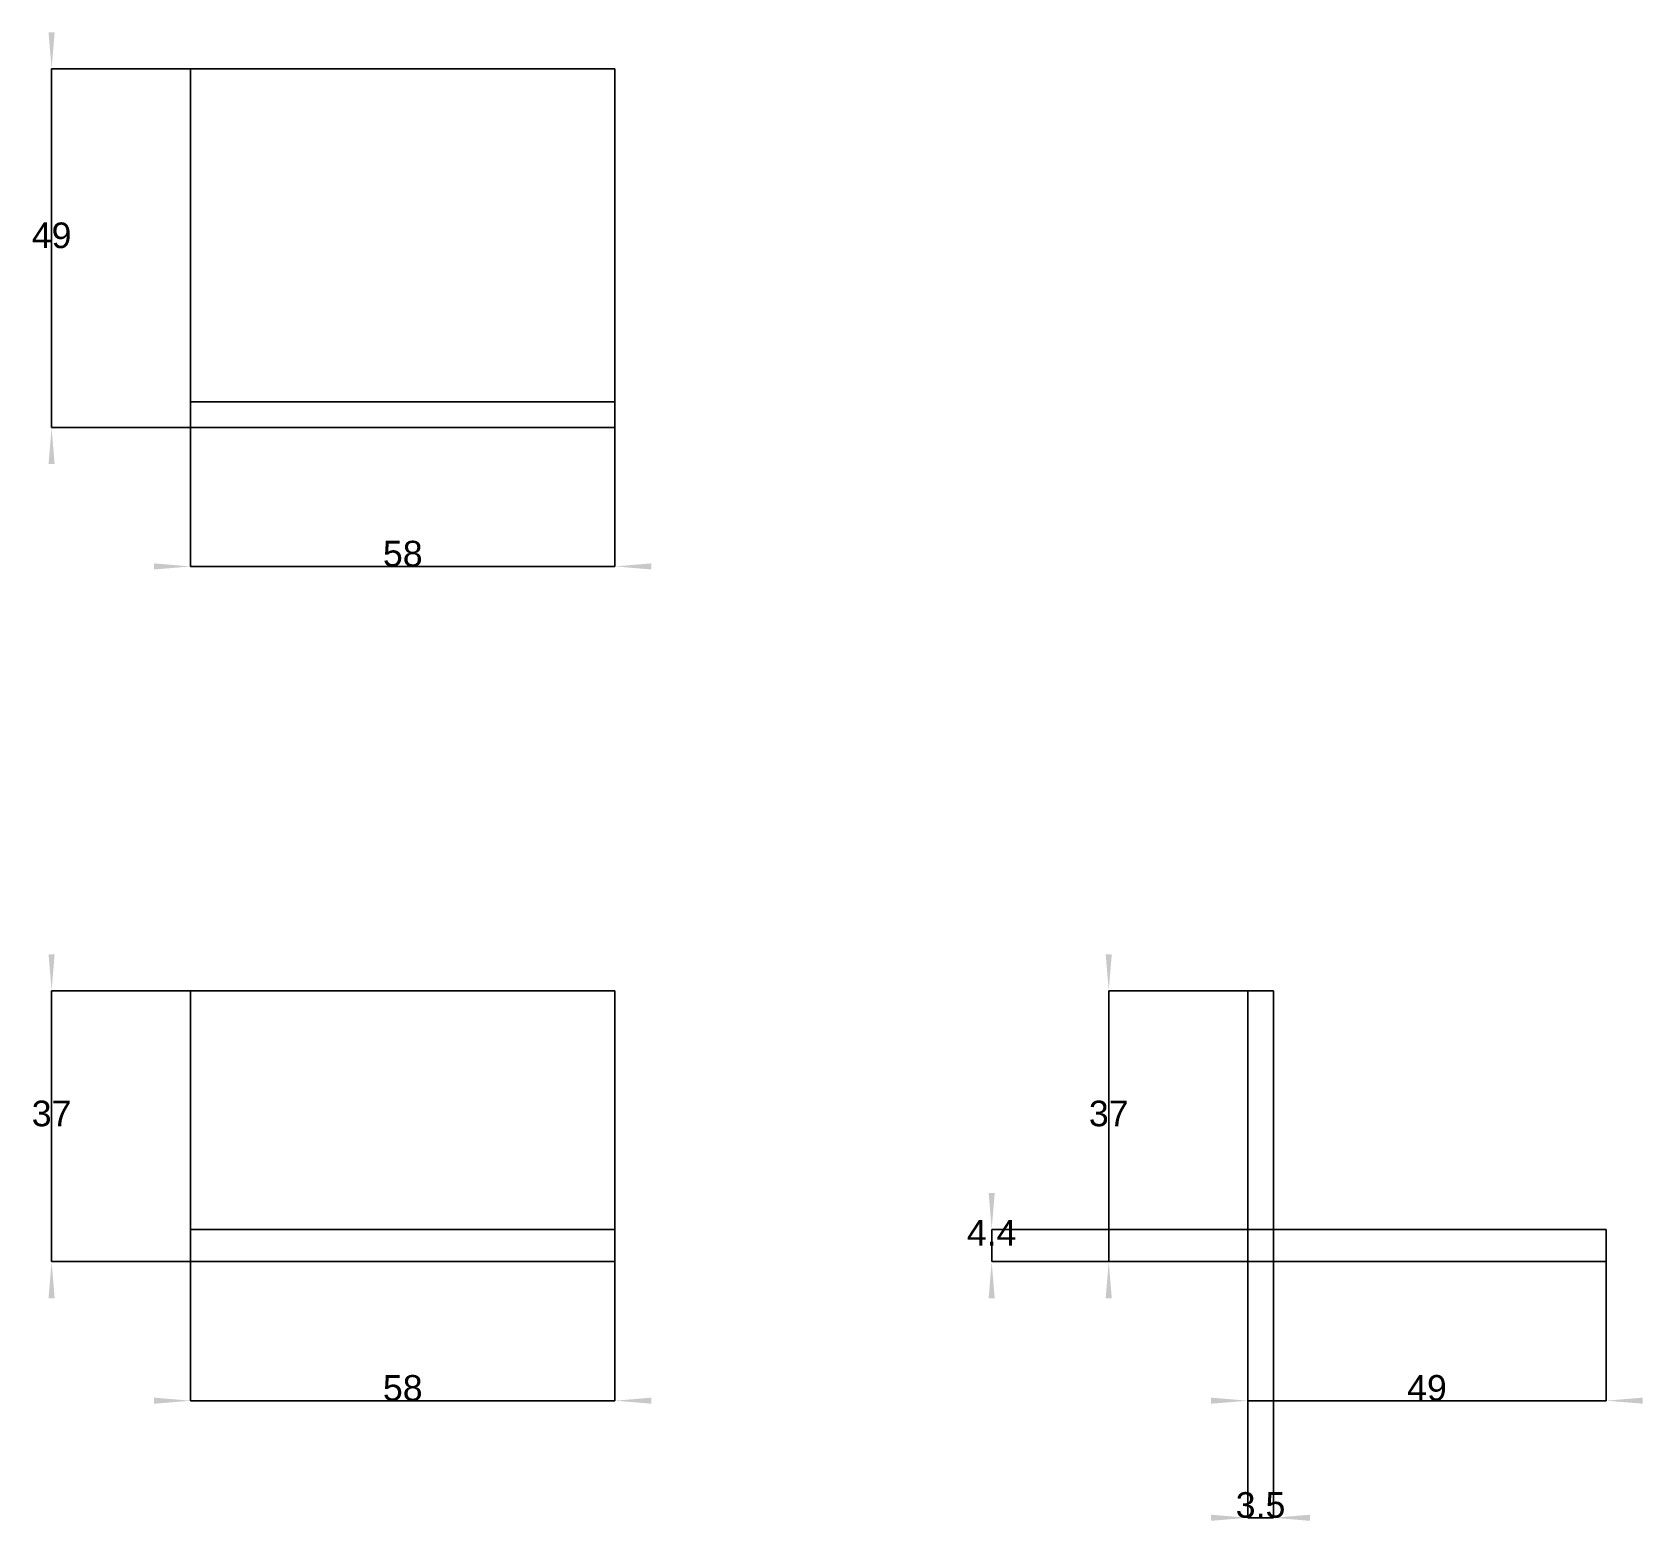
# Model space of a CAD drawing. Header units: millimetres. Extents: x 129 to 350, y 30 to 234.
import ezdxf
from ezdxf.enums import TextEntityAlignment as Align

# ---------------------------------------------------------------- set-up
doc = ezdxf.new("R2010")
doc.units = ezdxf.units.MM
doc.layers.get('0').update_dxf_attribs({"linetype": 'CONTINUOUS'})
for name, color, linetype in [('D', 7, 'CONTINUOUS'), ('D001', 7, 'CONTINUOUS'), ('D002', 7, 'CONTINUOUS'), ('D003', 7, 'CONTINUOUS'), ('D004', 7, 'CONTINUOUS'), ('D005', 7, 'CONTINUOUS'), ('D006', 7, 'CONTINUOUS'), ('D007', 7, 'CONTINUOUS'), ('Front', 7, 'CONTINUOUS'), ('Right', 7, 'CONTINUOUS'), ('Top', 7, 'CONTINUOUS')]:
    doc.layers.add(name, color=color, linetype=linetype)
doc.styles.get("Standard").update_dxf_attribs({"font": 'arial.ttf'})
doc.dimstyles.get("Standard").update_dxf_attribs({"dimscale": 0, "dimtxt": 2.5, "dimasz": 2.5, "dimexe": 1.25, "dimexo": 0.625, "dimtad": 1, "dimtxsty": 'STANDARD', "dimcen": 2.5, "dimazin": 3, "dimtfac": 1, "dimtmove": 0, "dimatfit": 3})

# ---------------------------------------------------------------- blocks, each defined once
blk = doc.blocks.new('*D')
at = {"color": 0}
for points in [[(146, 47.0833), (146, 47.9167), (151, 47.5)], [(214, 47.0833), (214, 47.9167), (209, 47.5)]]:
    blk.add_solid(points, dxfattribs=at)
at = {"layer": 'D'}
for p, q in [((151, 66.5), (151, 47.5)), ((209, 66.5), (209, 47.5)), ((151, 47.5), (209, 47.5))]:
    blk.add_line(p, q, dxfattribs=at)
blk.add_text('58', height=3.5, dxfattribs=at).set_placement((180, 47.5), align=Align.CENTER)
blk = doc.blocks.new('*D001')
at = {"color": 0}
for points in [[(131.583, 108.5), (132.417, 108.5), (132, 103.5)], [(131.583, 61.5), (132.417, 61.5), (132, 66.5)]]:
    blk.add_solid(points, dxfattribs=at)
at = {"layer": 'D001'}
for p, q in [((151, 103.5), (132, 103.5)), ((132, 66.5), (132, 103.5)), ((151, 66.5), (132, 66.5))]:
    blk.add_line(p, q, dxfattribs=at)
blk.add_text('37', height=3.5, dxfattribs=at).set_placement((132, 85), align=Align.CENTER)
blk = doc.blocks.new('*D002')
at = {"color": 0}
for points in [[(146, 161.083), (146, 161.917), (151, 161.5)], [(214, 161.083), (214, 161.917), (209, 161.5)]]:
    blk.add_solid(points, dxfattribs=at)
at = {"layer": 'D002'}
for p, q in [((151, 180.5), (151, 161.5)), ((209, 180.5), (209, 161.5)), ((151, 161.5), (209, 161.5))]:
    blk.add_line(p, q, dxfattribs=at)
blk.add_text('58', height=3.5, dxfattribs=at).set_placement((180, 161.5), align=Align.CENTER)
blk = doc.blocks.new('*D003')
at = {"color": 0}
for points in [[(131.583, 234.5), (132.417, 234.5), (132, 229.5)], [(131.583, 175.5), (132.417, 175.5), (132, 180.5)]]:
    blk.add_solid(points, dxfattribs=at)
at = {"layer": 'D003'}
for p, q in [((151, 229.5), (132, 229.5)), ((132, 180.5), (132, 229.5)), ((151, 180.5), (132, 180.5))]:
    blk.add_line(p, q, dxfattribs=at)
blk.add_text('49', height=3.5, dxfattribs=at).set_placement((132, 205), align=Align.CENTER)
blk = doc.blocks.new('*D004')
at = {"color": 0}
for points in [[(290.5, 47.0833), (290.5, 47.9167), (295.5, 47.5)], [(349.5, 47.0833), (349.5, 47.9167), (344.5, 47.5)]]:
    blk.add_solid(points, dxfattribs=at)
at = {"layer": 'D004'}
for p, q in [((295.5, 66.5), (295.5, 47.5)), ((344.5, 66.5), (344.5, 47.5)), ((295.5, 47.5), (344.5, 47.5))]:
    blk.add_line(p, q, dxfattribs=at)
blk.add_text('49', height=3.5, dxfattribs=at).set_placement((320, 47.5), align=Align.CENTER)
blk = doc.blocks.new('*D005')
at = {"color": 0}
for points in [[(276.083, 108.5), (276.917, 108.5), (276.5, 103.5)], [(276.083, 61.5), (276.917, 61.5), (276.5, 66.5)]]:
    blk.add_solid(points, dxfattribs=at)
at = {"layer": 'D005'}
for p, q in [((295.5, 103.5), (276.5, 103.5)), ((276.5, 66.5), (276.5, 103.5)), ((295.5, 66.5), (276.5, 66.5))]:
    blk.add_line(p, q, dxfattribs=at)
blk.add_text('37', height=3.5, dxfattribs=at).set_placement((276.5, 85), align=Align.CENTER)
blk = doc.blocks.new('*D006')
at = {"color": 0}
for points in [[(260.083, 75.9), (260.917, 75.9), (260.5, 70.9)], [(260.083, 61.5), (260.917, 61.5), (260.5, 66.5)]]:
    blk.add_solid(points, dxfattribs=at)
at = {"layer": 'D006'}
for p, q in [((344.5, 70.9), (260.5, 70.9)), ((260.5, 66.5), (260.5, 70.9)), ((344.5, 66.5), (260.5, 66.5))]:
    blk.add_line(p, q, dxfattribs=at)
blk.add_text('4.4', height=3.5, dxfattribs=at).set_placement((260.5, 68.7), align=Align.CENTER)
blk = doc.blocks.new('*D007')
at = {"color": 0}
for points in [[(290.5, 31.0833), (290.5, 31.9167), (295.5, 31.5)], [(304, 31.0833), (304, 31.9167), (299, 31.5)]]:
    blk.add_solid(points, dxfattribs=at)
at = {"layer": 'D007'}
for p, q in [((295.5, 103.5), (295.5, 31.5)), ((299, 103.5), (299, 31.5)), ((295.5, 31.5), (299, 31.5))]:
    blk.add_line(p, q, dxfattribs=at)
blk.add_text('3.5', height=3.5, dxfattribs=at).set_placement((297.25, 31.5), align=Align.CENTER)

msp = doc.modelspace()

# ---------------------------------------------------------------- linework, layer by layer
at = {"layer": 'Front'}
for p, q in [((151, 103.5), (209, 103.5)), ((151, 66.5), (151, 103.5)), ((151, 103.5), (209, 103.5)), ((151, 70.9), (151, 103.5)), ((209, 66.5), (209, 103.5)), ((209, 70.9), (209, 103.5)), ((209, 70.9), (151, 70.9)), ((151, 70.9), (209, 70.9)), ((151, 66.5), (151, 70.9)), ((209, 66.5), (209, 70.9)), ((151, 66.5), (209, 66.5)), ((151, 66.5), (209, 66.5))]:
    msp.add_line(p, q, dxfattribs=at)
at = {"layer": 'Right'}
for p, q in [((295.5, 103.5), (299, 103.5)), ((295.5, 66.5), (295.5, 103.5)), ((295.5, 103.5), (299, 103.5)), ((295.5, 66.5), (295.5, 103.5)), ((299, 70.9), (299, 103.5)), ((299, 70.9), (299, 103.5)), ((299, 70.9), (344.5, 70.9)), ((299, 70.9), (344.5, 70.9)), ((344.5, 66.5), (344.5, 70.9)), ((344.5, 66.5), (344.5, 70.9)), ((295.5, 66.5), (344.5, 66.5)), ((295.5, 66.5), (344.5, 66.5))]:
    msp.add_line(p, q, dxfattribs=at)
at = {"layer": 'Top'}
for p, q in [((151, 184), (151, 229.5)), ((151, 229.5), (209, 229.5)), ((151, 229.5), (209, 229.5)), ((151, 180.5), (151, 229.5)), ((209, 184), (209, 229.5)), ((209, 180.5), (209, 229.5)), ((151, 180.5), (151, 184)), ((151, 184), (209, 184)), ((209, 184), (151, 184)), ((209, 180.5), (209, 184)), ((151, 180.5), (209, 180.5)), ((151, 180.5), (209, 180.5))]:
    msp.add_line(p, q, dxfattribs=at)

# ---------------------------------------------------------------- dimensions: what is measured, and where the dimension line sits
at = {"layer": 'D'}
dim = msp.add_linear_dim(base=(180, 47.5), p1=(151, 66.5), p2=(209, 66.5), text='58', dimstyle='STANDARD', dxfattribs=at)
dim.commit()
dim.dimension.update_dxf_attribs({"geometry": '*D', "text_midpoint": (180, 52.5)})
at = {"layer": 'D001'}
dim = msp.add_linear_dim(base=(132, 85), p1=(151, 66.5), p2=(151, 103.5), angle=90, text='37', dimstyle='STANDARD', dxfattribs=at)
dim.commit()
dim.dimension.update_dxf_attribs({"geometry": '*D001', "text_midpoint": (137, 85)})
at = {"layer": 'D002'}
dim = msp.add_linear_dim(base=(180, 161.5), p1=(151, 180.5), p2=(209, 180.5), text='58', dimstyle='STANDARD', dxfattribs=at)
dim.commit()
dim.dimension.update_dxf_attribs({"geometry": '*D002', "text_midpoint": (180, 166.5)})
at = {"layer": 'D003'}
dim = msp.add_linear_dim(base=(132, 205), p1=(151, 180.5), p2=(151, 229.5), angle=90, text='49', dimstyle='STANDARD', dxfattribs=at)
dim.commit()
dim.dimension.update_dxf_attribs({"geometry": '*D003', "text_midpoint": (137, 205)})
at = {"layer": 'D004'}
dim = msp.add_linear_dim(base=(320, 47.5), p1=(295.5, 66.5), p2=(344.5, 66.5), text='49', dimstyle='STANDARD', dxfattribs=at)
dim.commit()
dim.dimension.update_dxf_attribs({"geometry": '*D004', "text_midpoint": (320, 52.5)})
at = {"layer": 'D005'}
dim = msp.add_linear_dim(base=(276.5, 85), p1=(295.5, 66.5), p2=(295.5, 103.5), angle=90, text='37', dimstyle='STANDARD', dxfattribs=at)
dim.commit()
dim.dimension.update_dxf_attribs({"geometry": '*D005', "text_midpoint": (281.5, 85)})
at = {"layer": 'D006'}
dim = msp.add_linear_dim(base=(260.5, 68.7), p1=(344.5, 66.5), p2=(344.5, 70.9), angle=90, text='4.4', dimstyle='STANDARD', dxfattribs=at)
dim.commit()
dim.dimension.update_dxf_attribs({"geometry": '*D006', "text_midpoint": (265.5, 68.7)})
at = {"layer": 'D007'}
dim = msp.add_linear_dim(base=(297.25, 31.5), p1=(295.5, 103.5), p2=(299, 103.5), text='3.5', dimstyle='STANDARD', dxfattribs=at)
dim.commit()
dim.dimension.update_dxf_attribs({"geometry": '*D007', "text_midpoint": (297.25, 36.5)})

doc.saveas('drawing.dxf')
